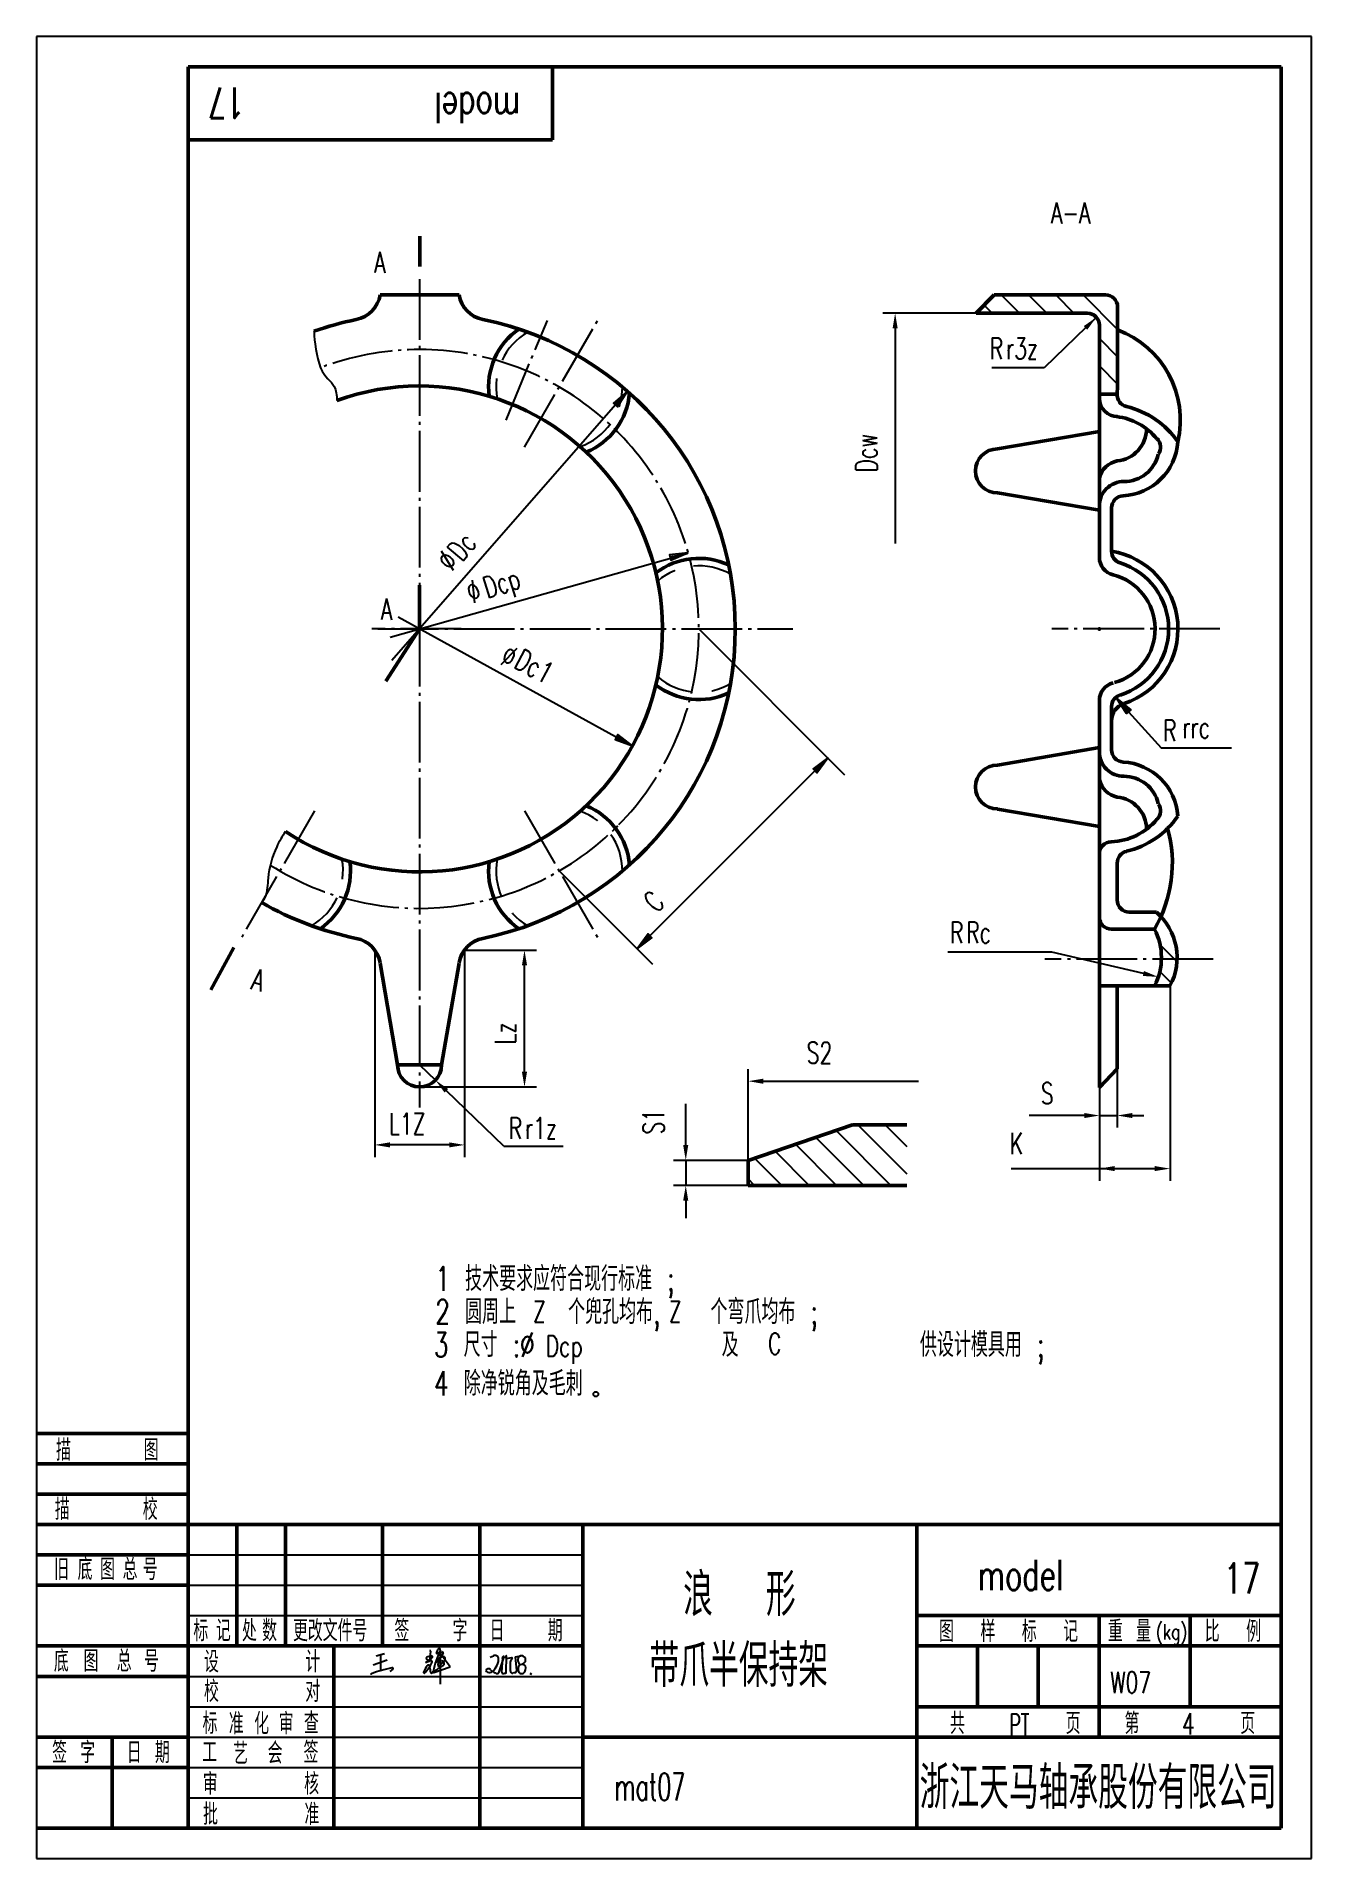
# Model space of a CAD drawing. Header units: millimetres. Extents: x 325 to 535, y 264 to 564.
import ezdxf
from ezdxf.enums import TextEntityAlignment as Align

# ---------------------------------------------------------------- set-up
doc = ezdxf.new("R2010")
doc.units = ezdxf.units.MM
doc.linetypes.add('CENTER', pattern=[12.5, 10, -1, 0.5, -1])
doc.linetypes.add('DASHED2', pattern=[9.525, 6.35, -3.175])
doc.layers.add('1', color=7, linetype='Continuous', lineweight=50)
for name, color, linetype in [('2', 7, 'Continuous'), ('3', 7, 'CENTER'), ('4', 7, 'DASHED2'), ('6', 7, 'Continuous')]:
    doc.layers.add(name, color=color, linetype=linetype)
doc.styles.add('HZ', font='txt.shx', dxfattribs={"width": 0.7, "bigfont": 'HZTXT.shx'})
doc.dimstyles.new('ISO-25', dxfattribs={"dimtxt": 2.5, "dimasz": 2.5, "dimexe": 2, "dimexo": 0, "dimtad": 1, "dimtxsty": 'HZ', "dimcen": 2.5, "dimadec": 0, "dimazin": 0, "dimtfac": 1, "dimtmove": 0, "dimatfit": 3, "dimfxl": 0, "dimarcsym": 0})

# ---------------------------------------------------------------- blocks, each defined once
blk = doc.blocks.new('BLK', base_point=(1, 0))
for points in [[(0, 0), (1, 0), (0, 0.15), (0, -0.15), (1, 0)], [(0, 0.07), (0.5, 0), (0, -0.07)]]:
    blk.add_lwpolyline(points)
blk = doc.blocks.new('ZL', base_point=(176.19, 35.82))
at = {"layer": '2', "style": 'HZ', "width": 0.7}
blk.add_text('重 量', height=3.5, dxfattribs=at).set_placement((176.34, 35.82))

msp = doc.modelspace()

# ---------------------------------------------------------------- hatches: boundary and pattern name
at = {"layer": '2'}
h = msp.add_hatch(dxfattribs=at)
h.set_pattern_fill('ANSI31', color=256, angle=90, style=0)
h.paths.add_polyline_path([(503.24, 519.72, 0.414214), (501.24, 521.72), (482.89, 521.72), (479.96, 518.72), (498.24, 518.72, -0.414214), (500.24, 516.72), (500.24, 505.38), (503.17, 505.38), (503.24, 506.72)])
h = msp.add_hatch(dxfattribs=at)
h.set_pattern_fill('ANSI31', color=256, angle=90, style=0)
h.paths.add_polyline_path([(510.37, 419.38, -0.027602), (509.29, 417.28, -0.249507), (509.29, 407.95), (511.87, 407.95, 0.319627)])
h = msp.add_hatch(dxfattribs=at)
h.set_pattern_fill('ANSI31', color=256, angle=90, style=0)
h.set_pattern_definition([(135, (17.9138, 1.4125), (-2.245064, -2.245064), [])])
h.paths.add_polyline_path([(468.52, 385.07), (459.59, 385.07), (442.39, 379.23), (442.39, 375.11), (468.52, 375.11)])

# ---------------------------------------------------------------- linework, layer by layer
for p, q in [((381.15, 297.63), (382.51, 298.02)), ((381.84, 297.83), (381.87, 295.21)), ((390.43, 297.45), (389.28, 296.55)), ((389.92, 296.78), (389.42, 297.17)), ((390.07, 298.43), (389.92, 296.78)), ((391.25, 298.66), (391.01, 298.03)), ((391.01, 298.03), (391.25, 298.09)), ((392.19, 298.1), (391.25, 296.67)), ((391.67, 298.03), (391.68, 296.63)), ((393.31, 295.82), (391.67, 298.03)), ((392.12, 298), (392.12, 298)), ((399.93, 297.43), (400.48, 297.64)), ((401.36, 294.84), (402.24, 297.47)), ((401.92, 297.28), (401.79, 295.04)), ((401.92, 297.23), (402.01, 297.48)), ((401.98, 297.39), (401.92, 297.28)), ((402.24, 297.47), (402.09, 297.52)), ((402.45, 297.55), (402.45, 297.34)), ((402.45, 297.34), (402.56, 297.23)), ((402.54, 294.96), (402.6, 297.59)), ((402.56, 297.23), (403.45, 297.35)), ((403.47, 297.1), (403.25, 296.75)), ((404.09, 297.5), (404.96, 297.67)), ((404.29, 295.22), (404.09, 297.5)), ((380.21, 294.66), (380.35, 294.71)), ((380.66, 296.15), (382.94, 296.99)), ((383.88, 295.46), (383.4, 295.09)), ((389.28, 296.55), (390.15, 296.87)), ((390.65, 294.9), (393.31, 295.82)), ((391.25, 296.67), (391.18, 296.64)), ((391.68, 296.63), (391.67, 292.99)), ((403.2, 296.46), (403.18, 295.58)), ((404.17, 294.98), (404.29, 295.22)), ((404.54, 295.41), (404.52, 295.17)), ((406.45, 294.82), (406.72, 294.65))]:
    msp.add_line(p, q)
for centre, radius, start, end in [((389.52, 297.29), 0.146, 108.9005, 231.3566), ((390.84, 293.43), 4.22, 98.0147, 108.9005), ((389.91, 298.4), 0.158, 8.4526, 76.3178), ((390.27, 297.45), 0.164, 359.1714, 98.0147), ((409.58, 290.68), 19.57, 155.9856, 167.0617), ((392.48, 295.69), 1.84, 97.9203, 142.0603), ((391.52, 298.54), 0.3, 104.5678, 155.7329), ((390.68, 301.04), 3, 280.8167, 287.7524), ((391.54, 298.7), 0.162, 341.7541, 127.877), ((391.23, 300.74), 2.58, 278.1439, 288.0077), ((392.05, 298.14), 0.148, 296.7182, 98.9714), ((392.08, 297.09), 0.449, 315.446, 70.7293), ((400.74, 297.17), 0.544, 16.1691, 119.0695), ((399.34, 297), 1.95, 332.46, 9.3489), ((402.06, 297.43), 0.0932, 71.5751, 202.9028), ((402.47, 297.59), 0.039, 246.1543, 1.1942), ((402.55, 297.59), 0.0456, 358.8058, 181.1942), ((403.46, 297.29), 0.0678, 339.2267, 98.1254), ((405.52, 296.51), 2.13, 159.2267, 163.8831), ((405.27, 296.93), 0.818, 126.699, 245.1597), ((405.09, 296.83), 0.813, 70.374, 112.0226), ((404.96, 296.91), 0.791, 341.2845, 59.7018), ((388.46, 272.4), 23.74, 101.5909, 109.97), ((383.78, 295.55), 0.138, 319.3716, 130.6623), ((391.3, 294.34), 2.42, 137.0124, 164.1275), ((388.62, 294.93), 0.365, 348.9199, 11.6617), ((389.04, 294.86), 0.0632, 179.0259, 317.3946), ((386.24, 298.07), 4.32, 311.0887, 341.1894), ((389.74, 295.87), 0.246, 50.3484, 149.0956), ((387.49, 295.15), 2.58, 357.3548, 20.508), ((390.38, 295.08), 0.32, 188.7009, 224.4563), ((390.2, 296.73), 0.149, 25.1165, 110.1467), ((390.26, 294.97), 0.154, 224.4563, 309.5218), ((390.22, 296.73), 0.129, 334.8835, 25.1165), ((390.08, 295.19), 0.437, 309.5218, 344.3994), ((403.65, 277.36), 21.95, 121.6827, 126.774), ((390.6, 295), 0.113, 215.4201, 292.7069), ((391.13, 296.75), 0.123, 142.0603, 296.5518), ((391.86, 296.14), 0.559, 146.2304, 188.9942), ((391.46, 296.16), 0.186, 213.9675, 354.8577), ((391.96, 296.2), 0.623, 92.3397, 156.2051), ((367.25, 326.07), 38.61, 309.1906, 310.6534), ((391.92, 296.4), 0.422, 299.3726, 86.8303), ((399.63, 295.09), 0.436, 39.2816, 162.2178), ((399.62, 295.32), 0.415, 192.5394, 247.1049), ((399.76, 295.65), 0.775, 247.1049, 312.8996), ((401.92, 297.34), 2.78, 225.2956, 244.4912), ((397.71, 297.85), 3.79, 312.8996, 332.46), ((401.04, 295.28), 0.548, 234.6731, 305.3269), ((402.08, 295.02), 0.283, 176.7409, 283.0907), ((387.6, 357.28), 64.2, 283.0907, 283.3752), ((402.42, 294.94), 0.123, 283.3752, 12.5836), ((404.53, 295.56), 1.35, 178.8058, 208.5522), ((403.59, 296.54), 0.402, 147.7091, 191.0393), ((403.58, 295.04), 0.273, 208.5522, 288.9695), ((404.33, 292.87), 2.02, 97.8003, 108.9695), ((404.04, 295), 0.128, 277.8003, 352.1659), ((405.19, 295.55), 0.69, 41.1882, 195.3509), ((405.05, 295.24), 0.534, 161.8165, 240.4494), ((405.09, 295.53), 0.813, 247.9774, 289.626), ((404.42, 297.84), 1.75, 293.59, 317.5758), ((404.72, 295.62), 1.07, 307.1571, 21.2451)]:
    msp.add_arc(centre, radius, start, end)
at = {"layer": '1'}
for p, q in [((530.18, 559.27), (350.18, 559.27)), ((350.18, 559.27), (350.18, 269.27)), ((410.18, 547.27), (410.18, 559.27)), ((530.18, 269.27), (530.18, 559.27)), ((350.18, 547.27), (410.18, 547.27)), ((388.33, 526.41), (388.33, 531.41)), ((381.78, 521.72), (394.78, 521.72)), ((479.96, 518.72), (482.89, 521.72)), ((482.89, 521.72), (501.24, 521.72)), ((503.24, 506.72), (503.24, 519.72)), ((479.96, 518.72), (498.24, 518.72)), ((500.24, 516.72), (500.24, 491.55)), ((500.24, 508.66), (500.24, 505.09)), ((503.17, 505.38), (500.24, 505.38)), ((503.24, 506.72), (503.17, 505.38)), ((483.45, 496.37), (500.24, 499.24)), ((483.45, 489.12), (500.24, 486.25)), ((500.24, 491.55), (500.24, 478.52)), ((502.24, 486.64), (502.24, 479.51)), ((388.28, 473.94), (388.28, 466.72)), ((388.28, 466.72), (382.71, 458.12)), ((500.24, 429.69), (500.24, 454.92)), ((502.24, 446.81), (502.24, 453.94)), ((483.45, 444.32), (500.24, 447.2)), ((483.45, 437.07), (500.24, 434.2)), ((500.24, 419.28), (500.24, 429.69)), ((503.17, 428.16), (503.17, 422.1)), ((505.17, 420.1), (509.63, 420.1)), ((500.24, 391.25), (500.24, 419.28)), ((502.24, 417.28), (509.29, 417.28)), ((357.68, 414.26), (353.92, 407.31)), ((384.66, 394.93), (381.78, 411.72)), ((391.91, 394.93), (394.78, 411.72)), ((500.24, 407.95), (511.87, 407.95)), ((503.17, 407.95), (503.17, 394.3)), ((384.66, 394.93), (388.28, 394.93)), ((391.91, 394.93), (388.28, 394.93)), ((500.24, 391.25), (503.17, 394.3)), ((442.39, 379.23), (459.59, 385.07)), ((459.59, 385.07), (468.52, 385.07)), ((442.39, 375.11), (442.39, 379.23)), ((442.39, 375.11), (468.52, 375.11)), ((325.18, 334.27), (350.18, 334.27)), ((325.18, 329.27), (350.18, 329.27)), ((325.18, 324.27), (350.18, 324.27)), ((325.18, 319.27), (350.18, 319.27)), ((350.18, 319.27), (530.18, 319.27)), ((358.18, 319.27), (358.18, 299.27)), ((366.18, 319.27), (366.18, 299.27)), ((382.18, 319.27), (382.18, 299.27)), ((398.18, 319.27), (398.18, 299.27)), ((415.18, 319.27), (415.18, 269.27)), ((470.18, 319.27), (470.18, 269.27)), ((325.18, 314.27), (350.18, 314.27)), ((325.18, 309.27), (350.18, 309.27)), ((470.18, 304.27), (530.18, 304.27)), ((500.18, 304.27), (500.18, 284.27)), ((515.18, 304.27), (515.18, 289.27)), ((325.18, 299.27), (350.18, 299.27)), ((350.18, 299.27), (415.18, 299.27)), ((374.18, 299.27), (374.18, 269.27)), ((398.18, 299.27), (398.18, 269.27)), ((470.18, 299.27), (530.18, 299.27)), ((480.18, 299.27), (480.18, 289.27)), ((490.18, 299.27), (490.18, 289.27)), ((325.18, 294.27), (350.18, 294.27)), ((470.18, 289.27), (530.18, 289.27)), ((325.18, 284.27), (350.18, 284.27)), ((337.68, 284.27), (337.68, 269.27)), ((415.18, 284.27), (470.18, 284.27)), ((470.18, 284.27), (530.18, 284.27)), ((325.18, 279.27), (350.18, 279.27)), ((325.18, 269.27), (530.18, 269.27))]:
    msp.add_line(p, q, dxfattribs=at)
for centre, radius, start, end in [((376.86, 522.56), 5, 281.5648, 350.2818), ((399.71, 522.56), 5, 189.7182, 258.4352), ((501.24, 519.72), 2, 360, 90), ((388.28, 466.72), 52, 101.5648, 109.542), ((388.28, 466.72), 52, 281.5648, 78.4352), ((411.28, 506.56), 11.63, 124.9827, 187.4842), ((498.24, 516.72), 2, 0, 90), ((497.64, 501.07), 15.92, 347.1169, 69.4086), ((388.28, 466.72), 40, 236.4676, 109.9494), ((411.28, 506.56), 11.63, 292.5158, 355.0173), ((503.24, 504.68), 3, 180, 270), ((505.17, 505.28), 2, 177.0037, 256.7027), ((501.84, 491.59), 10.17, 39.3402, 82.9746), ((501.45, 489.54), 14.17, 34.2722, 76.7027), ((502.65, 499.74), 5.37, 275.7392, 359.1251), ((508.36, 496.66), 1.97, 325.5641, 44.7209), ((483.45, 492.74), 3.62, 90, 180), ((503.63, 498.17), 9.55, 273.0135, 356.1225), ((504.29, 496.76), 5.78, 269.7099, 347.334), ((483.45, 492.74), 3.62, 180, 270), ((503.85, 490.76), 3.69, 100.3606, 167.7067), ((504.24, 486.99), 4, 89.7099, 180), ((504.24, 486.64), 2, 93.0135, 180), ((434.28, 466.72), 11.63, 64.9827, 127.4842), ((503.24, 478.52), 3, 180, 255.7362), ((500.24, 466.72), 12.94, 288.2773, 81.1109), ((504.24, 479.51), 2, 180, 252.6278), ((500.24, 466.72), 11.4, 287.3722, 72.6278), ((500.24, 466.72), 9.18, 285.5665, 75.7362), ((434.28, 466.72), 11.63, 232.5158, 295.0173), ((503.24, 454.92), 3, 104.2638, 180), ((504.24, 453.94), 2, 107.3722, 180), ((505.24, 451.58), 3, 108.2773, 180), ((483.45, 440.7), 3.62, 90, 180), ((504.24, 446.46), 4, 180, 270.2901), ((504.24, 446.81), 2, 180, 266.9865), ((503.63, 435.27), 9.55, 3.8775, 86.9865), ((503.85, 442.68), 3.69, 192.2933, 259.6394), ((504.29, 436.68), 5.78, 12.666, 90.2901), ((483.45, 440.7), 3.62, 180, 270), ((502.65, 433.7), 5.37, 0.8749, 84.2608), ((411.28, 426.88), 11.63, 4.9827, 67.4842), ((501.84, 441.85), 10.17, 271.9014, 320.6598), ((501.45, 443.9), 14.17, 283.3072, 325.7278), ((508.36, 436.78), 1.97, 315.2791, 34.4359), ((490.88, 428.16), 21.38, 329.4374, 15.5535), ((502.24, 429.69), 2, 91.9014, 180), ((505.17, 428.16), 2, 103.3072, 180), ((365.28, 426.88), 11.63, 304.9827, 7.4842), ((411.28, 426.88), 11.63, 172.5158, 235.0173), ((388.28, 466.72), 52, 240.039, 258.4352), ((505.17, 422.1), 2, 180, 270), ((503.09, 412.61), 9.94, 331.9807, 48.8973), ((502.24, 419.28), 2, 180, 270), ((500.52, 412.61), 9.94, 331.9807, 28.0193), ((376.86, 410.88), 5, 9.7182, 78.4352), ((399.71, 410.88), 5, 101.5648, 170.2818), ((388.28, 394.93), 3.62, 180, 270), ((388.28, 394.93), 3.62, 270, 0)]:
    msp.add_arc(centre, radius, start, end, dxfattribs=at)
msp.add_point((500.24, 466.72), dxfattribs=at)
msp.add_point((500.24, 466.72), dxfattribs=at)
at = {"layer": '2'}
for p, q in [((535.18, 564.27), (325.18, 564.27)), ((325.18, 564.27), (325.18, 264.27)), ((535.18, 264.27), (535.18, 564.27)), ((479.96, 518.72), (464.6, 518.72)), ((466.6, 516.22), (466.6, 480.77)), ((370.89, 515.73), (370.9, 515.55)), ((420.54, 503.61), (383.73, 461.52)), ((383.45, 465.36), (432.33, 479.15)), ((423.26, 447.49), (384.78, 468.65)), ((502.91, 455.43), (510.42, 447.15)), ((510.42, 447.15), (521.98, 447.15)), ((380.89, 413.84), (380.89, 379.77)), ((395.68, 413.84), (407.56, 413.84)), ((395.68, 413.84), (395.68, 379.77)), ((405.56, 393.81), (405.56, 411.34)), ((492.4, 413.48), (475.28, 413.48)), ((511.87, 407.95), (511.87, 375.87)), ((388.28, 394.93), (390.89, 392.42)), ((442.39, 379.23), (442.39, 394.26)), ((503.17, 394.3), (503.17, 384.61)), ((388.28, 391.31), (407.56, 391.31)), ((402.18, 381.55), (392.69, 390.68)), ((444.89, 392.26), (470.44, 392.26)), ((500.24, 391.25), (500.24, 384.61)), ((500.24, 391.25), (500.24, 375.87)), ((432.12, 381.73), (432.12, 388.55)), ((497.74, 386.61), (488.68, 386.61)), ((500.24, 386.61), (503.17, 386.61)), ((505.67, 386.61), (507.57, 386.61)), ((393.18, 381.77), (383.39, 381.77)), ((402.18, 381.55), (411.94, 381.55)), ((442.39, 379.23), (430.12, 379.23)), ((432.12, 379.23), (432.12, 375.11)), ((442.39, 375.11), (430.12, 375.11)), ((485.7, 377.87), (509.37, 377.87)), ((432.12, 372.61), (432.12, 369.71)), ((350.18, 314.27), (415.18, 314.27)), ((350.18, 309.27), (415.18, 309.27)), ((350.18, 304.27), (415.18, 304.27)), ((350.18, 294.27), (415.18, 294.27)), ((350.18, 289.27), (415.18, 289.27)), ((350.18, 284.27), (415.18, 284.27)), ((350.18, 279.27), (415.18, 279.27)), ((350.18, 274.27), (415.18, 274.27)), ((325.18, 264.27), (535.18, 264.27))]:
    msp.add_line(p, q, dxfattribs=at)
at = {"layer": '2', "linetype": 'ByBlock'}
for p, q in [((434.28, 466.72), (458.29, 442.71)), ((455.52, 445.48), (426.23, 416.18)), ((411.28, 426.88), (426.63, 411.54))]:
    msp.add_line(p, q, dxfattribs=at)
at = {"layer": '2'}
msp.add_lwpolyline([(507.49, 409.99), (492.4, 413.48)], dxfattribs=at)
msp.add_circle((417.3, 340.74), 0.4, dxfattribs=at)
for points, knots in [([(370.9, 515.55), (370.95, 514.26), (371.58, 508.65), (374.46, 507.18), (374.66, 505.21), (374.64, 504.32)], [2.192888, 2.192888, 2.192888, 2.192888, 6.120931, 9.943449, 12.593085, 12.593085, 12.593085, 12.593085]), ([(366.19, 433.38), (365.65, 432.57), (364.28, 430.19), (363.2, 426.43), (363.26, 423.23), (362.51, 421.94), (362.31, 421.67)], [5.235173, 5.235173, 5.235173, 5.235173, 8.15567, 13.482702, 16.713873, 17.643855, 17.643855, 17.643855, 17.643855])]:
    msp.add_open_spline(points, degree=3, knots=knots, dxfattribs=at)
for p in [(430.78, 484.32), (430.78, 484.32), (430.78, 484.32), (430.78, 449.12), (430.78, 449.12), (430.78, 449.12)]:
    msp.add_point(p, dxfattribs=at)
for points in [[(466.19, 516.22), (467.02, 516.22), (466.6, 518.72)], [(405.14, 411.34), (405.98, 411.34), (405.56, 413.84)], [(507.59, 410.4), (509.93, 409.43), (507.4, 409.59)], [(405.14, 393.81), (405.98, 393.81), (405.56, 391.31)], [(392.98, 390.98), (392.41, 390.38), (390.89, 392.42)], [(444.89, 392.68), (444.89, 391.84), (442.39, 392.26)], [(497.74, 387.03), (497.74, 386.19), (500.24, 386.61)], [(505.67, 387.03), (505.67, 386.19), (503.17, 386.61)], [(383.39, 382.19), (383.39, 381.36), (380.89, 381.77)], [(393.18, 382.19), (393.18, 381.36), (395.68, 381.77)], [(431.7, 381.73), (432.53, 381.73), (432.12, 379.23)], [(502.74, 378.29), (502.74, 377.46), (500.24, 377.87)], [(509.37, 378.29), (509.37, 377.46), (511.87, 377.87)], [(431.7, 372.61), (432.53, 372.61), (432.12, 375.11)]]:
    msp.add_solid(points, dxfattribs=at)
at = {"layer": '3'}
for p, q in [((388.28, 524.32), (388.28, 473.94)), ((402.53, 501.11), (409.33, 517.53)), ((405.58, 496.67), (417.8, 517.84)), ((395.14, 466.72), (380.43, 466.72)), ((381.42, 466.72), (449.78, 466.72)), ((388.28, 467.22), (388.28, 387.91)), ((388.28, 466.72), (388.28, 466.72)), ((520.09, 466.72), (492.39, 466.72)), ((370.99, 436.77), (358.77, 415.6)), ((405.58, 436.77), (417.8, 415.6)), ((518.97, 412.37), (491.27, 412.37))]:
    msp.add_line(p, q, dxfattribs=at)
msp.add_arc((388.28, 466.72), 46, 237.6939, 110.7572, dxfattribs=at)
for p in [(405.89, 509.22), (420.81, 499.25), (430.78, 484.32), (430.78, 484.32), (430.78, 449.12), (430.78, 449.12), (420.81, 434.19), (405.89, 424.22)]:
    msp.add_point(p, dxfattribs=at)
at = {"layer": '4'}
for centre, start, end in [((411.28, 506.56), 119.8992, 190.7191), ((411.28, 506.56), 289.2809, 0.1008), ((434.28, 466.72), 59.8992, 130.7191), ((434.28, 466.72), 229.2809, 300.1008), ((411.28, 426.88), 359.8992, 70.7191), ((365.28, 426.88), 299.8992, 10.7191), ((411.28, 426.88), 169.2809, 240.1008)]:
    msp.add_arc(centre, 10.4, start, end, dxfattribs=at)

# ---------------------------------------------------------------- block references
at = {"layer": '2', "yscale": 3, "zscale": 3}
for p, xscale, rotation in [((422.51, 505.87), 3.00000000000003, 48.83572645962039), ((432.45, 479.28), 3.000000000000004, 15.77456364266312), ((503.05, 455.3), -2.999999999999977, 312.2063539275072), ((423.33, 447.5), 2.999999999999984, 331.4645104496392)]:
    msp.add_blockref('BLK', p, dxfattribs=dict(at, xscale=xscale, rotation=rotation))
at = {"layer": '2', "linetype": 'ByBlock', "xscale": 3.000000000000024, "yscale": 3, "zscale": 3}
for p, rotation in [((455.52, 445.48), 45), ((424.1, 414.06), 225)]:
    msp.add_blockref('BLK', p, dxfattribs=dict(at, rotation=rotation))
at = {"layer": '2'}
msp.add_blockref('ZL', (501.5, 299.96), dxfattribs=at)

# ---------------------------------------------------------------- texts
at = {"layer": '2', "style": 'HZ', "width": 0.7}
for s, height, rotation, p in [('17', 5, 180, (359.48, 555.84)), ('%%C', 3.5, 53.4658, (393.66, 476.05)), ('%%C', 3.5, 27.4876, (397.06, 470.86)), ('%%C', 3.5, 336.9138, (401.39, 461.03)), ('A', 3.5, 346.2439, (360.35, 407.45))]:
    msp.add_text(s, height=height, rotation=rotation, dxfattribs=at).set_placement(p)
at = {"layer": '2', "style": 'HZ', "text_generation_flag": 2, "width": 0.7}
msp.add_text('A-A', height=3.5, dxfattribs=at).set_placement((498.76, 533.46))
at = {"layer": '2', "style": 'HZ', "width": 0.7}
for s, height, p in [('A', 3.5, (380.79, 525.33)), ('R', 3.5, (482.18, 511.15)), ('A', 3.5, (381.89, 468.22)), ('R', 3.5, (510.73, 448.27)), ('R', 3.5, (475.64, 414.99)), ('R', 3.5, (402.95, 382.76)), ('1 技术要求应符合现行标准 ; ', 4, (390.88, 357.73)), ('2 圆周上   个兜孔均布,   个弯爪均布 ;', 4, (390.88, 352.3)), ('3 尺寸 :%%c           及           供设计模具用 ;', 4, (390.64, 346.87)), ('4 除净锐角及毛刺', 4, (390.66, 340.5)), ('描', 3.5, (328.41, 329.77)), ('图', 3.5, (342.85, 329.77)), ('描', 3.5, (328.22, 320.02)), ('校', 3.5, (342.7, 320.02)), ('旧', 3.5, (328.07, 310.13)), ('底', 3.5, (331.97, 310.13)), ('图', 3.5, (335.68, 310.13)), ('总', 3.5, (339.38, 310.13)), ('号', 3.5, (342.7, 310.13)), ('浪  形', 7, (431.69, 304.22)), ('17', 5, (520.74, 307.9)), ('标', 3.5, (351.03, 300.04)), ('记', 3.5, (354.74, 300.04)), ('处', 3.5, (359.04, 300.04)), ('数', 3.5, (362.35, 300.04)), ('更改文件号', 3.5, (367.43, 300.04)), ('签   字', 3.5, (384.15, 300.04)), ('日   期', 3.5, (399.82, 300.04)), ('图  样  标  记', 3.5, (473.83, 299.93)), ('比  例', 3.5, (517.6, 299.93)), ('带爪半保持架', 7, (426.15, 292.54)), ('底', 3.5, (328.07, 295.03)), ('图', 3.5, (332.94, 295.03)), ('总', 3.5, (338.41, 295.03)), ('号', 3.5, (342.9, 295.03)), ('设      计', 3.5, (352.78, 294.91)), ('校      对', 3.5, (352.78, 290.05)), ('共       页', 3.5, (475.63, 284.77)), ('第       页', 3.5, (504.38, 284.77)), ('4', 3.5, (513.85, 284.7)), ('签 字', 3.5, (327.77, 279.98)), ('日 期', 3.5, (340.06, 279.98)), ('审      核', 3.5, (352.59, 274.81)), ('批      准', 3.5, (352.63, 269.81))]:
    msp.add_text(s, height=height, dxfattribs=at).set_placement(p)
at = {"layer": '2', "style": 'HZ', "width": 0.688541}
msp.add_text('(kg)', height=2.5, dxfattribs=at).set_placement((509.56, 300.36), (514.72, 300.36), align=Align.FIT)
at = {"layer": '2', "color": 0, "style": 'HZ', "width": 0.7}
for s, p in [('标      查', (352.55, 284.79)), ('准 ', (356.87, 284.72)), (' 化', (358.86, 284.72)), (' 审', (362.9, 284.72)), ('工      签', (352.48, 280)), ('艺', (357.57, 279.8)), ('会', (363.26, 279.9))]:
    msp.add_text(s, height=3.5, dxfattribs=at).set_placement(p)
at = {"layer": '2', "style": 'HZ', "width": 0.7}
msp.add_text('浙江天马轴承股份有限公司', height=7, dxfattribs=at).set_placement((500.04, 272.45), align=Align.CENTER)
at = {"layer": '6', "style": 'HZ', "width": 0.7}
for s, height, rotation, p in [('model', 5, 180, (404.85, 554.98)), ('Dcw', 3.5, 90, (463.62, 492.49)), ('Dc', 3.5, 49.74, (395.22, 477.61)), ('Dcp', 3.5, 17.4876, (399.38, 471.72)), ('Dc1', 3.5, 331.9138, (403.61, 460.48)), ('C', 3.5, 45, (427.32, 419.85)), ('Lz', 3.5, 90, (404.16, 398.34)), ('S1', 3.5, 90, (428.54, 383.49))]:
    msp.add_text(s, height=height, rotation=rotation, dxfattribs=at).set_placement(p)
at = {"layer": '6', "style": 'HZ'}
for s, height, width, p in [('r3z', 3.5, 0.7, (484.84, 511.15)), ('rrc', 3.5, 0.7, (513.87, 448.75)), ('Rc', 3.5, 0.7, (478.3, 415)), ('S2', 3.5, 0.7, (452.04, 395.19)), ('S', 3.5, 0.7, (490.59, 388.52)), ('L1Z', 3.5, 0.7, (383.26, 383.51)), ('r1z', 3.5, 0.7, (405.61, 382.77)), ('K', 3.5, 0.7, (485.47, 380.25)), ('Z', 3.5, 0.7, (406.97, 352.56)), ('Z', 3.5, 0.7, (429.33, 352.56)), ('Dcp', 3.5, 0.7, (409.05, 346.91)), ('C', 3.5, 0.7, (445.67, 347.29)), ('model', 5, 0.7, (480.2, 308.47)), ('W07', 3.5, 0.7, (502.02, 291.53)), ('PT', 3.5, 0.6, (485.39, 284.59)), ('mat07', 4.5, 0.6, (420.38, 273.84))]:
    msp.add_text(s, height=height, dxfattribs=dict(at, width=width)).set_placement(p)

# ---------------------------------------------------------------- leaders
at = {"layer": '2'}
msp.add_leader([(499.75, 518.03), (491.16, 509.69), (482.54, 509.69)], dimstyle='ISO-25', override={"dimgap": 0.625, "dimtad": 0}, dxfattribs=at)

doc.saveas('drawing.dxf')
